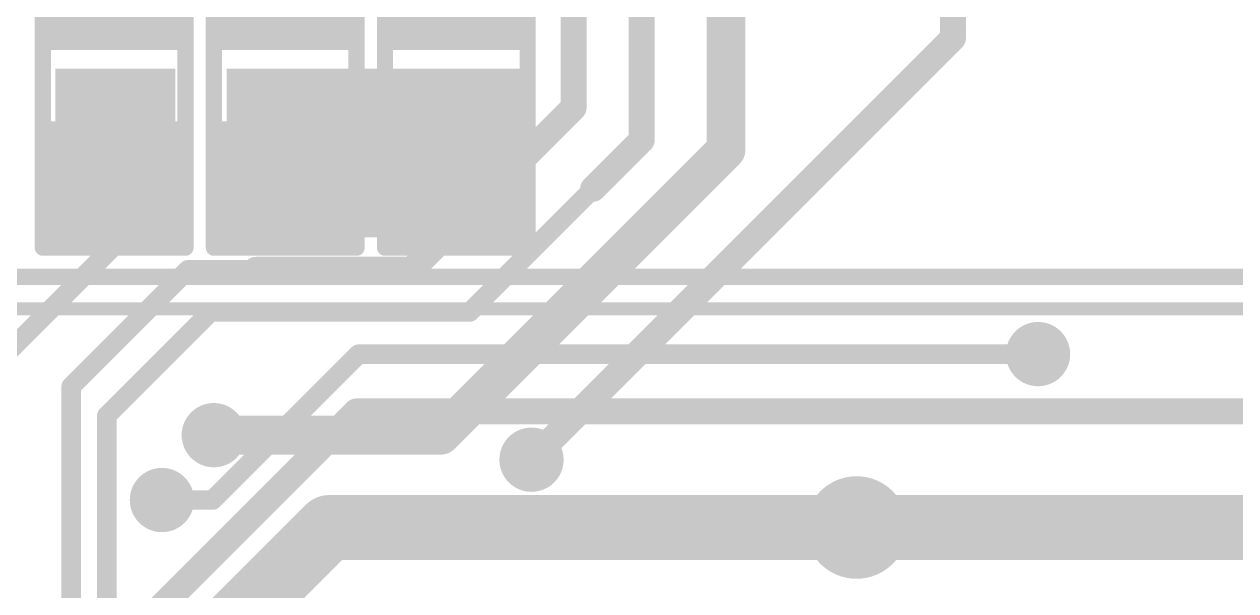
# Model space of a CAD drawing. Header units: millimetres. Extents: x -0.39 to 4.37, y -0.38 to 3.54.
# Drawn here: x 2.2535 to 2.6272, y 1.953 to 2.1277 of the extents above; entities that cross this region are included whole.
import ezdxf

# ---------------------------------------------------------------- set-up
doc = ezdxf.new("R2010")
doc.units = ezdxf.units.MM
doc.header["$MEASUREMENT"] = 0
for name, color, linetype in [('BottomLayer', 5, 'Continuous'), ('BottomSolder', 6, 'Continuous'), ('TopLayer', 1, 'Continuous'), ('TopOverlay', 2, 'Continuous'), ('TopPaste', 8, 'Continuous'), ('TopSolder', 216, 'Continuous'), ('ViaHoleLayer', 16, 'Continuous')]:
    doc.layers.add(name, color=color, linetype=linetype)

# ---------------------------------------------------------------- blocks, each defined once
blk = doc.blocks.new('S______B______96')
at = {"layer": 'TopLayer'}
for points in [[(-0.045, -0.0175), (-0.045, 0.0175), (-0.015, 0.0175), (-0.015, -0.0175)], [(0.015, -0.0175), (0.015, 0.0175), (0.045, 0.0175), (0.045, -0.0175)]]:
    blk.add_hatch(color=1, dxfattribs=at).paths.add_polyline_path(points)
at = {"layer": 'TopPaste'}
for points in [[(-0.045, -0.0175), (-0.045, 0.0175), (-0.015, 0.0175), (-0.015, -0.0175)], [(0.015, -0.0175), (0.015, 0.0175), (0.045, 0.0175), (0.045, -0.0175)]]:
    blk.add_hatch(color=8, dxfattribs=at).paths.add_polyline_path(points)
at = {"layer": 'TopSolder'}
for points in [[(-0.049, -0.0215), (-0.049, 0.0215), (-0.011, 0.0215), (-0.011, -0.0215)], [(0.011, -0.0215), (0.011, 0.0215), (0.049, 0.0215), (0.049, -0.0215)]]:
    blk.add_hatch(color=216, dxfattribs=at).paths.add_polyline_path(points)
at = {"layer": 'TopOverlay', "const_width": 0.005}
for points in [[(-0.05, 0.022), (-0.05, -0.022)], [(-0.05, 0.022), (0.05, 0.022)], [(0.05, 0.022), (0.05, -0.022)], [(-0.05, -0.022), (0.05, -0.022)]]:
    blk.add_lwpolyline(points, dxfattribs=at)
at = {"layer": 'TopOverlay', "const_width": 0.0025}
for points in [[(-0.05125, 0.022, 1), (-0.04875, 0.022, 1)], [(-0.05125, 0.022, 1), (-0.04875, 0.022, 1)], [(0.04875, 0.022, 1), (0.05125, 0.022, 1)], [(0.04875, 0.022, 1), (0.05125, 0.022, 1)], [(-0.05125, -0.022, 1), (-0.04875, -0.022, 1)], [(-0.05125, -0.022, 1), (-0.04875, -0.022, 1)], [(0.04875, -0.022, 1), (0.05125, -0.022, 1)], [(0.04875, -0.022, 1), (0.05125, -0.022, 1)]]:
    blk.add_lwpolyline(points, format="xyb", close=True, dxfattribs=at)
blk = doc.blocks.new('S______B______97')
at = {"layer": 'TopLayer'}
for points in [[(-0.045, -0.0175), (-0.045, 0.0175), (-0.015, 0.0175), (-0.015, -0.0175)], [(0.015, -0.0175), (0.015, 0.0175), (0.045, 0.0175), (0.045, -0.0175)]]:
    blk.add_hatch(color=1, dxfattribs=at).paths.add_polyline_path(points)
at = {"layer": 'TopPaste'}
for points in [[(-0.045, -0.0175), (-0.045, 0.0175), (-0.015, 0.0175), (-0.015, -0.0175)], [(0.015, -0.0175), (0.015, 0.0175), (0.045, 0.0175), (0.045, -0.0175)]]:
    blk.add_hatch(color=8, dxfattribs=at).paths.add_polyline_path(points)
at = {"layer": 'TopSolder'}
for points in [[(-0.049, -0.0215), (-0.049, 0.0215), (-0.011, 0.0215), (-0.011, -0.0215)], [(0.011, -0.0215), (0.011, 0.0215), (0.049, 0.0215), (0.049, -0.0215)]]:
    blk.add_hatch(color=216, dxfattribs=at).paths.add_polyline_path(points)
at = {"layer": 'TopOverlay', "const_width": 0.005}
for points in [[(-0.05, 0.022), (-0.05, -0.022)], [(-0.05, 0.022), (0.05, 0.022)], [(0.05, 0.022), (0.05, -0.022)], [(-0.05, -0.022), (0.05, -0.022)]]:
    blk.add_lwpolyline(points, dxfattribs=at)
at = {"layer": 'TopOverlay', "const_width": 0.0025}
for points in [[(-0.05125, 0.022, 1), (-0.04875, 0.022, 1)], [(-0.05125, 0.022, 1), (-0.04875, 0.022, 1)], [(0.04875, 0.022, 1), (0.05125, 0.022, 1)], [(0.04875, 0.022, 1), (0.05125, 0.022, 1)], [(-0.05125, -0.022, 1), (-0.04875, -0.022, 1)], [(-0.05125, -0.022, 1), (-0.04875, -0.022, 1)], [(0.04875, -0.022, 1), (0.05125, -0.022, 1)], [(0.04875, -0.022, 1), (0.05125, -0.022, 1)]]:
    blk.add_lwpolyline(points, format="xyb", close=True, dxfattribs=at)
blk = doc.blocks.new('S______B______112')
at = {"layer": 'TopLayer'}
for points in [[(-0.045, -0.0175), (-0.045, 0.0175), (-0.015, 0.0175), (-0.015, -0.0175)], [(0.015, -0.0175), (0.015, 0.0175), (0.045, 0.0175), (0.045, -0.0175)]]:
    blk.add_hatch(color=1, dxfattribs=at).paths.add_polyline_path(points)
at = {"layer": 'TopPaste'}
for points in [[(-0.045, -0.0175), (-0.045, 0.0175), (-0.015, 0.0175), (-0.015, -0.0175)], [(0.015, -0.0175), (0.015, 0.0175), (0.045, 0.0175), (0.045, -0.0175)]]:
    blk.add_hatch(color=8, dxfattribs=at).paths.add_polyline_path(points)
at = {"layer": 'TopSolder'}
for points in [[(-0.049, -0.0215), (-0.049, 0.0215), (-0.011, 0.0215), (-0.011, -0.0215)], [(0.011, -0.0215), (0.011, 0.0215), (0.049, 0.0215), (0.049, -0.0215)]]:
    blk.add_hatch(color=216, dxfattribs=at).paths.add_polyline_path(points)
at = {"layer": 'TopOverlay', "const_width": 0.005}
for points in [[(0.05, 0.022), (-0.05, 0.022)], [(-0.05, -0.022), (-0.05, 0.022)], [(0.05, -0.022), (0.05, 0.022)], [(0.05, -0.022), (-0.05, -0.022)]]:
    blk.add_lwpolyline(points, dxfattribs=at)
at = {"layer": 'TopOverlay', "const_width": 0.0025}
for points in [[(-0.05125, 0.022, 1), (-0.04875, 0.022, 1)], [(-0.05125, 0.022, 1), (-0.04875, 0.022, 1)], [(0.04875, 0.022, 1), (0.05125, 0.022, 1)], [(0.04875, 0.022, 1), (0.05125, 0.022, 1)], [(-0.05125, -0.022, 1), (-0.04875, -0.022, 1)], [(-0.05125, -0.022, 1), (-0.04875, -0.022, 1)], [(0.04875, -0.022, 1), (0.05125, -0.022, 1)], [(0.04875, -0.022, 1), (0.05125, -0.022, 1)]]:
    blk.add_lwpolyline(points, format="xyb", close=True, dxfattribs=at)

msp = doc.modelspace()

# ---------------------------------------------------------------- hatches: boundary and pattern name
at = {"layer": 'BottomLayer'}
h = msp.add_hatch(color=5, dxfattribs=at)
edge = h.paths.add_edge_path()
edge.add_arc((2.281, 2.087), 0.00591, 0, 360)
h = msp.add_hatch(color=5, dxfattribs=at)
edge = h.paths.add_edge_path()
edge.add_arc((2.33378, 2.087), 0.00591, 0, 360)
h = msp.add_hatch(color=5, dxfattribs=at)
edge = h.paths.add_edge_path()
edge.add_arc((2.56624, 2.026), 0.00591, 0, 360)
h = msp.add_hatch(color=5, dxfattribs=at)
edge = h.paths.add_edge_path()
edge.add_arc((2.312, 2.001), 0.00591, 0, 360)
h = msp.add_hatch(color=5, dxfattribs=at)
edge = h.paths.add_edge_path()
edge.add_arc((2.41, 1.99343), 0.00591, 0, 360)
h = msp.add_hatch(color=5, dxfattribs=at)
edge = h.paths.add_edge_path()
edge.add_arc((2.296, 1.981), 0.00591, 0, 360)
h = msp.add_hatch(color=5, dxfattribs=at)
edge = h.paths.add_edge_path()
edge.add_arc((2.51026, 1.97252), 0.01181, 0, 360)
at = {"layer": 'BottomSolder'}
h = msp.add_hatch(color=6, dxfattribs=at)
edge = h.paths.add_edge_path()
edge.add_arc((2.281, 2.087), 0.00991, 0, 360)
h = msp.add_hatch(color=6, dxfattribs=at)
edge = h.paths.add_edge_path()
edge.add_arc((2.33378, 2.087), 0.00991, 0, 360)
h = msp.add_hatch(color=6, dxfattribs=at)
edge = h.paths.add_edge_path()
edge.add_arc((2.56624, 2.026), 0.00991, 0, 360)
h = msp.add_hatch(color=6, dxfattribs=at)
edge = h.paths.add_edge_path()
edge.add_arc((2.312, 2.001), 0.00991, 0, 360)
h = msp.add_hatch(color=6, dxfattribs=at)
edge = h.paths.add_edge_path()
edge.add_arc((2.41, 1.99343), 0.00991, 0, 360)
h = msp.add_hatch(color=6, dxfattribs=at)
edge = h.paths.add_edge_path()
edge.add_arc((2.296, 1.981), 0.00991, 0, 360)
h = msp.add_hatch(color=6, dxfattribs=at)
edge = h.paths.add_edge_path()
edge.add_arc((2.51026, 1.97252), 0.01581, 0, 360)
at = {"layer": 'TopLayer'}
for points in [[(2.26317, 2.062), (2.30017, 2.062), (2.30017, 2.114), (2.26317, 2.114)], [(2.31595, 2.062), (2.408, 2.062), (2.408, 2.114), (2.31595, 2.114)]]:
    msp.add_hatch(color=1, dxfattribs=at).paths.add_polyline_path(points)
h = msp.add_hatch(color=1, dxfattribs=at)
edge = h.paths.add_edge_path()
edge.add_arc((2.281, 2.087), 0.00591, 0, 360)
h = msp.add_hatch(color=1, dxfattribs=at)
edge = h.paths.add_edge_path()
edge.add_arc((2.33378, 2.087), 0.00591, 0, 360)
h = msp.add_hatch(color=1, dxfattribs=at)
edge = h.paths.add_edge_path()
edge.add_arc((2.56624, 2.026), 0.00591, 0, 360)
h = msp.add_hatch(color=1, dxfattribs=at)
edge = h.paths.add_edge_path()
edge.add_arc((2.312, 2.001), 0.00591, 0, 360)
h = msp.add_hatch(color=1, dxfattribs=at)
edge = h.paths.add_edge_path()
edge.add_arc((2.41, 1.99343), 0.00591, 0, 360)
h = msp.add_hatch(color=1, dxfattribs=at)
edge = h.paths.add_edge_path()
edge.add_arc((2.296, 1.981), 0.00591, 0, 360)
h = msp.add_hatch(color=1, dxfattribs=at)
edge = h.paths.add_edge_path()
edge.add_arc((2.51026, 1.97252), 0.01181, 0, 360)
at = {"layer": 'TopSolder'}
h = msp.add_hatch(color=216, dxfattribs=at)
edge = h.paths.add_edge_path()
edge.add_arc((2.281, 2.087), 0.00991, 0, 360)
h = msp.add_hatch(color=216, dxfattribs=at)
edge = h.paths.add_edge_path()
edge.add_arc((2.33378, 2.087), 0.00991, 0, 360)
h = msp.add_hatch(color=216, dxfattribs=at)
edge = h.paths.add_edge_path()
edge.add_arc((2.56624, 2.026), 0.00991, 0, 360)
h = msp.add_hatch(color=216, dxfattribs=at)
edge = h.paths.add_edge_path()
edge.add_arc((2.312, 2.001), 0.00991, 0, 360)
h = msp.add_hatch(color=216, dxfattribs=at)
edge = h.paths.add_edge_path()
edge.add_arc((2.41, 1.99343), 0.00991, 0, 360)
h = msp.add_hatch(color=216, dxfattribs=at)
edge = h.paths.add_edge_path()
edge.add_arc((2.296, 1.981), 0.00991, 0, 360)
h = msp.add_hatch(color=216, dxfattribs=at)
edge = h.paths.add_edge_path()
edge.add_arc((2.51026, 1.97252), 0.01581, 0, 360)
at = {"layer": 'ViaHoleLayer'}
h = msp.add_hatch(color=16, dxfattribs=at)
edge = h.paths.add_edge_path()
edge.add_arc((2.281, 2.087), 0.00394, 0, 360)
h = msp.add_hatch(color=16, dxfattribs=at)
edge = h.paths.add_edge_path()
edge.add_arc((2.33378, 2.087), 0.00394, 0, 360)
h = msp.add_hatch(color=16, dxfattribs=at)
edge = h.paths.add_edge_path()
edge.add_arc((2.56624, 2.026), 0.00394, 0, 360)
h = msp.add_hatch(color=16, dxfattribs=at)
edge = h.paths.add_edge_path()
edge.add_arc((2.312, 2.001), 0.00394, 0, 360)
h = msp.add_hatch(color=16, dxfattribs=at)
edge = h.paths.add_edge_path()
edge.add_arc((2.41, 1.99343), 0.00394, 0, 360)
h = msp.add_hatch(color=16, dxfattribs=at)
edge = h.paths.add_edge_path()
edge.add_arc((2.296, 1.981), 0.00394, 0, 360)
h = msp.add_hatch(color=16, dxfattribs=at)
edge = h.paths.add_edge_path()
edge.add_arc((2.51026, 1.97252), 0.00591, 0, 360)

# ---------------------------------------------------------------- linework, layer by layer
at = {"layer": 'BottomLayer'}
for points, const_width in [([(2.54, 2.12343), (2.54, 2.671)], 0.008), ([(2.423, 2.102), (2.423, 2.43882)], 0.008), ([(2.444, 2.092), (2.444, 2.209)], 0.008), ([(2.47, 2.089), (2.47, 2.165)], 0.012), ([(2.41, 1.99343), (2.54, 2.12343)], 0.008), ([(2.373, 2.052), (2.423, 2.102)], 0.008), ([(2.382, 2.001), (2.47, 2.089)], 0.012), ([(2.429, 2.077), (2.444, 2.092)], 0.008), ([(2.281, 2.05914), (2.281, 2.087)], 0.006), ([(2.391, 2.039), (2.429, 2.077)], 0.006), ([(2.19725, 1.97539), (2.281, 2.05914)], 0.006), ([(2.325, 2.052), (2.373, 2.052)], 0.008), ([(2.268, 2.016), (2.304, 2.052)], 0.006), ([(2.304, 2.052), (2.325, 2.052)], 0.006), ([(2.279, 2.007), (2.311, 2.039)], 0.006), ([(2.311, 2.039), (2.391, 2.039)], 0.006), ([(2.268, 1.941), (2.268, 2.016)], 0.006), ([(2.279, 1.934), (2.279, 2.007)], 0.006), ([(2.312, 2.001), (2.382, 2.001)], 0.012)]:
    msp.add_lwpolyline(points, dxfattribs=dict(at, const_width=const_width))
for points, const_width in [([(2.538, 2.12343, 1), (2.542, 2.12343, 1)], 0.004), ([(2.538, 2.12343, 1), (2.542, 2.12343, 1)], 0.004), ([(2.421, 2.102, 1), (2.425, 2.102, 1)], 0.004), ([(2.421, 2.102, 1), (2.425, 2.102, 1)], 0.004), ([(2.442, 2.092, 1), (2.446, 2.092, 1)], 0.004), ([(2.442, 2.092, 1), (2.446, 2.092, 1)], 0.004), ([(2.467, 2.089, 1), (2.473, 2.089, 1)], 0.006), ([(2.467, 2.089, 1), (2.473, 2.089, 1)], 0.006), ([(2.2795, 2.087, 1), (2.2825, 2.087, 1)], 0.003), ([(2.427, 2.077, 1), (2.431, 2.077, 1)], 0.004), ([(2.4275, 2.077, 1), (2.4305, 2.077, 1)], 0.003), ([(2.2795, 2.05914, 1), (2.2825, 2.05914, 1)], 0.003), ([(2.2795, 2.05914, 1), (2.2825, 2.05914, 1)], 0.003), ([(2.323, 2.052, 1), (2.327, 2.052, 1)], 0.004), ([(2.371, 2.052, 1), (2.375, 2.052, 1)], 0.004), ([(2.371, 2.052, 1), (2.375, 2.052, 1)], 0.004), ([(2.3025, 2.052, 1), (2.3055, 2.052, 1)], 0.003), ([(2.3025, 2.052, 1), (2.3055, 2.052, 1)], 0.003), ([(2.3235, 2.052, 1), (2.3265, 2.052, 1)], 0.003), ([(2.3095, 2.039, 1), (2.3125, 2.039, 1)], 0.003), ([(2.3095, 2.039, 1), (2.3125, 2.039, 1)], 0.003), ([(2.3895, 2.039, 1), (2.3925, 2.039, 1)], 0.003), ([(2.3895, 2.039, 1), (2.3925, 2.039, 1)], 0.003), ([(2.2665, 2.016, 1), (2.2695, 2.016, 1)], 0.003), ([(2.2665, 2.016, 1), (2.2695, 2.016, 1)], 0.003), ([(2.2775, 2.007, 1), (2.2805, 2.007, 1)], 0.003), ([(2.2775, 2.007, 1), (2.2805, 2.007, 1)], 0.003), ([(2.309, 2.001, 1), (2.315, 2.001, 1)], 0.006), ([(2.379, 2.001, 1), (2.385, 2.001, 1)], 0.006), ([(2.379, 2.001, 1), (2.385, 2.001, 1)], 0.006), ([(2.408, 1.99343, 1), (2.412, 1.99343, 1)], 0.004)]:
    msp.add_lwpolyline(points, format="xyb", close=True, dxfattribs=dict(at, const_width=const_width))
at = {"layer": 'TopLayer'}
for points, const_width in [([(2.16, 2.04982), (3.08982, 2.04982)], 0.005), ([(2.1595, 2.04), (2.631, 2.04)], 0.004), ([(2.31167, 1.981), (2.35667, 2.026)], 0.006), ([(2.35667, 2.026), (2.56624, 2.026)], 0.006), ([(2.28564, 1.938), (2.35597, 2.00833)], 0.008), ([(2.35597, 2.00833), (2.91733, 2.00833)], 0.008), ([(2.296, 1.981), (2.31167, 1.981)], 0.006), ([(2.31432, 1.93932), (2.34752, 1.97252)], 0.02), ([(2.34752, 1.97252), (2.51026, 1.97252)], 0.02), ([(2.51026, 1.97252), (3.11182, 1.97252)], 0.02)]:
    msp.add_lwpolyline(points, dxfattribs=dict(at, const_width=const_width))
for points, const_width in [([(2.35517, 2.026, 1), (2.35817, 2.026, 1)], 0.003), ([(2.35517, 2.026, 1), (2.35817, 2.026, 1)], 0.003), ([(2.56474, 2.026, 1), (2.56774, 2.026, 1)], 0.003), ([(2.35397, 2.00833, 1), (2.35797, 2.00833, 1)], 0.004), ([(2.35397, 2.00833, 1), (2.35797, 2.00833, 1)], 0.004), ([(2.2945, 1.981, 1), (2.2975, 1.981, 1)], 0.003), ([(2.31017, 1.981, 1), (2.31317, 1.981, 1)], 0.003), ([(2.31017, 1.981, 1), (2.31317, 1.981, 1)], 0.003), ([(2.34252, 1.97252, 1), (2.35252, 1.97252, 1)], 0.01), ([(2.34252, 1.97252, 1), (2.35252, 1.97252, 1)], 0.01), ([(2.50526, 1.97252, 1), (2.51526, 1.97252, 1)], 0.01), ([(2.50526, 1.97252, 1), (2.51526, 1.97252, 1)], 0.01)]:
    msp.add_lwpolyline(points, format="xyb", close=True, dxfattribs=dict(at, const_width=const_width))

# ---------------------------------------------------------------- block references
for name, p, rotation in [('S______B______112', (2.28126, 2.10882), 270), ('S______B______97', (2.33404, 2.10882), 90), ('S______B______96', (2.38682, 2.10882), 90)]:
    msp.add_blockref(name, p, dxfattribs=dict(rotation=rotation))

doc.saveas('drawing.dxf')
